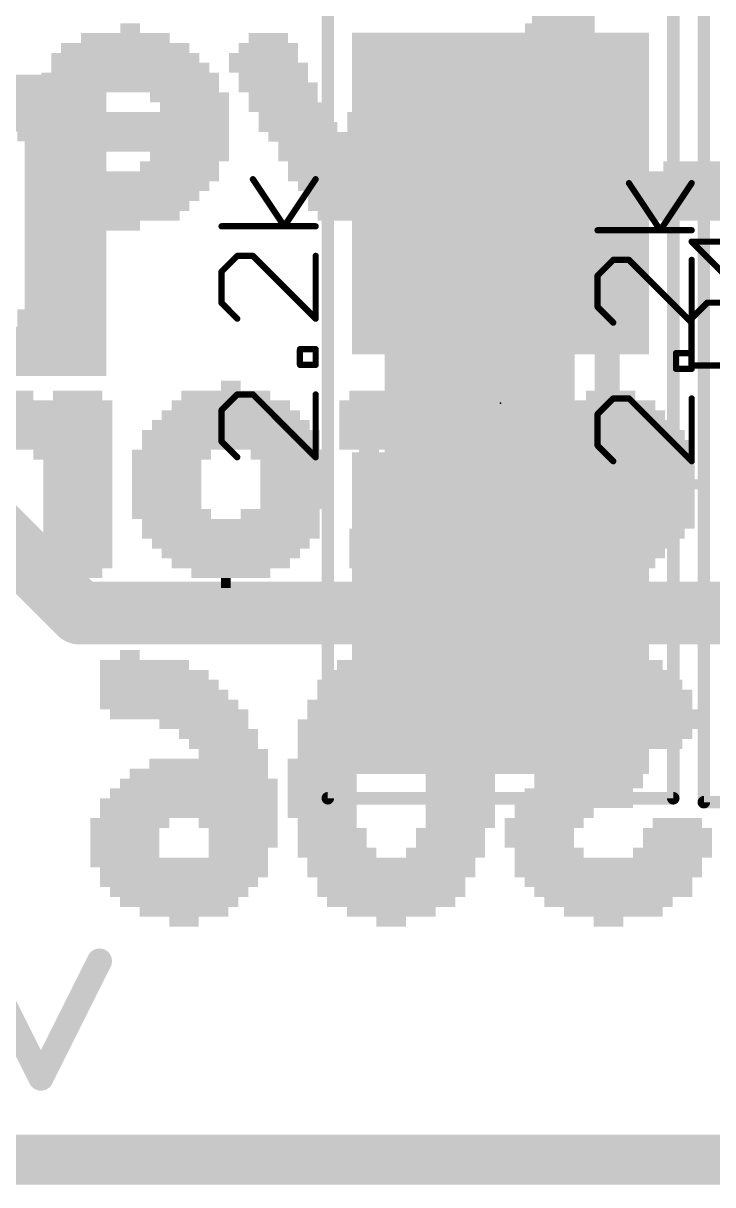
# Model space of a CAD drawing. Extents: x -25 to 82, y -13 to 16.
# Drawn here: x 5.685 to 8.48, y -0.102 to 4.603 of the extents above; entities that cross this region are included whole.
import ezdxf

# ---------------------------------------------------------------- set-up
doc = ezdxf.new("R2010")
doc.units = 0
for name, color, linetype in [('1', 12, 'CONTINUOUS'), ('16', 53, 'CONTINUOUS'), ('20', 53, 'CONTINUOUS'), ('21', 41, 'CONTINUOUS'), ('22', 40, 'CONTINUOUS'), ('23', 53, 'CONTINUOUS'), ('25', 253, 'CONTINUOUS'), ('27', 253, 'CONTINUOUS'), ('29', 253, 'CONTINUOUS'), ('31', 253, 'CONTINUOUS'), ('35', 253, 'CONTINUOUS'), ('39', 12, 'CONTINUOUS'), ('51', 53, 'CONTINUOUS')]:
    doc.layers.add(name, color=color, linetype=linetype)

# ---------------------------------------------------------------- blocks, each defined once
blk = doc.blocks.new('RECT')
blk.add_solid([(-0.5, -0.5), (0.5, -0.5), (-0.5, 0.5), (0.5, 0.5)])

msp = doc.modelspace()

# ---------------------------------------------------------------- linework, layer by layer
at = {"layer": '1'}
for points, const_width in [([(7.874, 5.584), (7.874, 4.168)], 0.254), ([(7.874, 4.168), (7.62, 3.914)], 0.254), ([(4.318, 3.81), (5.914, 2.214)], 0.254), ([(5.914, 2.214), (7.62, 2.214)], 0.254), ([(7.62, 2.214), (9.128, 2.214)], 0.254), ([(19.05, 0), (0, 0)], 0.2032)]:
    msp.add_lwpolyline(points, dxfattribs=dict(at, const_width=const_width))
at = {"layer": '1', "const_width": 0.127}
for points in [[(7.9189, 4.1231, 1), (7.8291, 4.2129)], [(7.8105, 4.168, 1), (7.9375, 4.168)], [(7.5751, 3.9589, 1), (7.6649, 3.8691)], [(5.914, 2.2775, 1), (5.914, 2.1505)], [(5.8691, 2.1691, 1), (5.9589, 2.2589)], [(7.62, 2.2775, 1), (7.62, 2.1505)], [(7.62, 2.1505, 1), (7.62, 2.2775)]]:
    msp.add_lwpolyline(points, format="xyb", dxfattribs=at)
at = {"layer": '16'}
for points, const_width in [([(5.7571, 0.3302), (5.5199, 0.8047)], 0.1016), ([(5.9944, 0.8047), (5.7571, 0.3302)], 0.1016), ([(19.05, 0), (0, 0)], 0.2032)]:
    msp.add_lwpolyline(points, dxfattribs=dict(at, const_width=const_width))
at = {"layer": '16', "const_width": 0.0508}
for points in [[(6.0171, 0.7934, 1), (5.9717, 0.8161)], [(5.7344, 0.3416, 1), (5.7798, 0.3188)], [(5.7344, 0.3188, 1), (5.7798, 0.3416)]]:
    msp.add_lwpolyline(points, format="xyb", dxfattribs=at)
at = {"layer": '20', "const_width": 0.2032}
msp.add_lwpolyline([(0, 0), (19.03, 0)], dxfattribs=at)
at = {"layer": '23'}
msp.add_point((7.62, 3.064), dxfattribs=at)
at = {"layer": '25', "const_width": 0.0254}
for points in [[(8.5215, 3.5915), (8.3944, 3.7186)], [(8.3944, 3.7186), (8.7757, 3.7186)], [(8.3944, 3.4079), (8.4579, 3.4715)], [(8.4579, 3.4715), (8.585, 3.4715)], [(8.3944, 3.2173), (8.3944, 3.4079)], [(8.7757, 3.2173), (8.3944, 3.2173)]]:
    msp.add_lwpolyline(points, dxfattribs=at)
at = {"layer": '25', "const_width": 0.0127}
for points in [[(8.3989, 3.7231, 1), (8.3899, 3.7141)], [(8.3944, 3.7249, 1), (8.3944, 3.7122)], [(8.4579, 3.4779, 1), (8.4579, 3.4652)], [(8.4624, 3.467, 1), (8.4534, 3.476)], [(8.4007, 3.4079, 1), (8.388, 3.4079)], [(8.3899, 3.4124, 1), (8.3989, 3.4035)], [(8.388, 3.2173, 1), (8.4007, 3.2173)], [(8.3944, 3.2236, 1), (8.3944, 3.2109)]]:
    msp.add_lwpolyline(points, format="xyb", dxfattribs=at)
at = {"layer": '27', "const_width": 0.0254}
for points in [[(6.7436, 3.7809), (6.6165, 3.9715)], [(6.8707, 3.9715), (6.7436, 3.7809)], [(8.2676, 3.7649), (8.1405, 3.9555)], [(8.3947, 3.9555), (8.2676, 3.7649)], [(6.8707, 3.7809), (6.4894, 3.7809)], [(8.3947, 3.7649), (8.0134, 3.7649)], [(6.5529, 3.6609), (6.4894, 3.5973)], [(6.6165, 3.6609), (6.5529, 3.6609)], [(6.8707, 3.4066), (6.6165, 3.6609)], [(6.8707, 3.6609), (6.8707, 3.4066)], [(8.0769, 3.6449), (8.0134, 3.5813)], [(8.1405, 3.6449), (8.0769, 3.6449)], [(8.3947, 3.3906), (8.1405, 3.6449)], [(8.3947, 3.6449), (8.3947, 3.3906)], [(6.4894, 3.5973), (6.4894, 3.4702)], [(8.0134, 3.5813), (8.0134, 3.4542)], [(6.4894, 3.4702), (6.5529, 3.4066)], [(8.0134, 3.4542), (8.0769, 3.3906)], [(6.8071, 3.2195), (6.8071, 3.2831)], [(6.8071, 3.2831), (6.8707, 3.2831)], [(6.8707, 3.2831), (6.8707, 3.2195)], [(8.3311, 3.2035), (8.3311, 3.2671)], [(8.3311, 3.2671), (8.3947, 3.2671)], [(8.3947, 3.2671), (8.3947, 3.2035)], [(6.8707, 3.2195), (6.8071, 3.2195)], [(8.3947, 3.2035), (8.3311, 3.2035)], [(6.5529, 3.0996), (6.4894, 3.036)], [(6.6165, 3.0996), (6.5529, 3.0996)], [(6.8707, 2.8453), (6.6165, 3.0996)], [(6.8707, 3.0996), (6.8707, 2.8453)], [(8.0769, 3.0836), (8.0134, 3.02)], [(8.1405, 3.0836), (8.0769, 3.0836)], [(8.3947, 2.8293), (8.1405, 3.0836)], [(8.3947, 3.0836), (8.3947, 2.8293)], [(6.4894, 3.036), (6.4894, 2.9089)], [(8.0134, 3.02), (8.0134, 2.8929)], [(6.4894, 2.9089), (6.5529, 2.8453)], [(8.0134, 2.8929), (8.0769, 2.8293)]]:
    msp.add_lwpolyline(points, dxfattribs=at)
at = {"layer": '27', "const_width": 0.0127}
for points in [[(6.6218, 3.975, 1), (6.6112, 3.968)], [(6.876, 3.968, 1), (6.8654, 3.975)], [(8.1458, 3.959, 1), (8.1352, 3.952)], [(8.4, 3.952, 1), (8.3894, 3.959)], [(6.4894, 3.7872, 1), (6.4894, 3.7745)], [(6.7383, 3.7844, 1), (6.7489, 3.7773)], [(6.7383, 3.7773, 1), (6.7489, 3.7844)], [(6.8707, 3.7745, 1), (6.8707, 3.7872)], [(8.0134, 3.7712, 1), (8.0134, 3.7585)], [(8.2623, 3.7684, 1), (8.2729, 3.7613)], [(8.2623, 3.7613, 1), (8.2729, 3.7684)], [(8.3947, 3.7585, 1), (8.3947, 3.7712)], [(6.5529, 3.6672, 1), (6.5529, 3.6545)], [(6.5574, 3.6564, 1), (6.5484, 3.6654)], [(6.621, 3.6654, 1), (6.612, 3.6564)], [(6.6165, 3.6545, 1), (6.6165, 3.6672)], [(6.8771, 3.6609, 1), (6.8643, 3.6609)], [(8.0769, 3.6512, 1), (8.0769, 3.6385)], [(8.0814, 3.6404, 1), (8.0724, 3.6494)], [(8.145, 3.6494, 1), (8.136, 3.6404)], [(8.1405, 3.6385, 1), (8.1405, 3.6512)], [(8.401, 3.6449, 1), (8.3884, 3.6449)], [(6.4957, 3.5973, 1), (6.483, 3.5973)], [(6.4849, 3.6018, 1), (6.4939, 3.5928)], [(8.0197, 3.5813, 1), (8.007, 3.5813)], [(8.0089, 3.5858, 1), (8.0179, 3.5768)], [(6.4939, 3.4747, 1), (6.4849, 3.4657)], [(6.483, 3.4702, 1), (6.4957, 3.4702)], [(8.007, 3.4542, 1), (8.0197, 3.4542)], [(8.0179, 3.4587, 1), (8.0089, 3.4497)], [(6.5484, 3.4022, 1), (6.5574, 3.4111)], [(6.8643, 3.4066, 1), (6.8771, 3.4066)], [(6.8662, 3.4022, 1), (6.8752, 3.4111)], [(8.0724, 3.3862, 1), (8.0814, 3.3951)], [(8.3884, 3.3906, 1), (8.401, 3.3906)], [(8.3902, 3.3862, 1), (8.3992, 3.3951)], [(6.8135, 3.2831, 1), (6.8008, 3.2831)], [(6.8071, 3.2894, 1), (6.8071, 3.2768)], [(6.8771, 3.2831, 1), (6.8643, 3.2831)], [(6.8707, 3.2768, 1), (6.8707, 3.2894)], [(8.3375, 3.2671, 1), (8.3248, 3.2671)], [(8.3311, 3.2734, 1), (8.3311, 3.2608)], [(8.401, 3.2671, 1), (8.3884, 3.2671)], [(8.3947, 3.2608, 1), (8.3947, 3.2734)], [(6.8071, 3.2259, 1), (6.8071, 3.2132)], [(6.8008, 3.2195, 1), (6.8135, 3.2195)], [(6.8643, 3.2195, 1), (6.8771, 3.2195)], [(6.8707, 3.2132, 1), (6.8707, 3.2259)], [(8.3311, 3.2099, 1), (8.3311, 3.1972)], [(8.3248, 3.2035, 1), (8.3375, 3.2035)], [(8.3884, 3.2035, 1), (8.401, 3.2035)], [(8.3947, 3.1972, 1), (8.3947, 3.2099)], [(6.5529, 3.1059, 1), (6.5529, 3.0932)], [(6.5574, 3.0951, 1), (6.5484, 3.104)], [(6.621, 3.104, 1), (6.612, 3.0951)], [(6.6165, 3.0932, 1), (6.6165, 3.1059)], [(6.8771, 3.0996, 1), (6.8643, 3.0996)], [(8.0769, 3.0899, 1), (8.0769, 3.0772)], [(8.0814, 3.0791, 1), (8.0724, 3.088)], [(8.145, 3.088, 1), (8.136, 3.0791)], [(8.1405, 3.0772, 1), (8.1405, 3.0899)], [(8.401, 3.0836, 1), (8.3884, 3.0836)], [(6.4957, 3.036, 1), (6.483, 3.036)], [(6.4849, 3.0405, 1), (6.4939, 3.0315)], [(8.0197, 3.02, 1), (8.007, 3.02)], [(8.0089, 3.0245, 1), (8.0179, 3.0155)], [(6.4939, 2.9134, 1), (6.4849, 2.9044)], [(6.483, 2.9089, 1), (6.4957, 2.9089)], [(8.007, 2.8929, 1), (8.0197, 2.8929)], [(8.0179, 2.8974, 1), (8.0089, 2.8884)], [(6.5484, 2.8409, 1), (6.5574, 2.8498)], [(6.8643, 2.8453, 1), (6.8771, 2.8453)], [(6.8662, 2.8409, 1), (6.8752, 2.8498)], [(8.0724, 2.8249, 1), (8.0814, 2.8338)], [(8.3884, 2.8293, 1), (8.401, 2.8293)], [(8.3902, 2.8249, 1), (8.3992, 2.8338)]]:
    msp.add_lwpolyline(points, format="xyb", dxfattribs=at)
at = {"layer": '39', "const_width": 0.0508}
for points in [[(6.92, 1.464), (6.92, 4.664)], [(8.32, 4.664), (8.32, 1.464)], [(8.444, 1.448), (8.444, 4.648)], [(8.32, 1.464), (6.92, 1.464)], [(9.844, 1.448), (8.444, 1.448)]]:
    msp.add_lwpolyline(points, dxfattribs=at)
at = {"layer": '39', "const_width": 0.0254}
for points in [[(6.92, 1.4767, 1), (6.92, 1.4513)], [(6.9073, 1.464, 1), (6.9327, 1.464)], [(8.3073, 1.464, 1), (8.3327, 1.464)], [(8.32, 1.4513, 1), (8.32, 1.4767)], [(8.444, 1.4607, 1), (8.444, 1.4353)], [(8.4313, 1.448, 1), (8.4567, 1.448)]]:
    msp.add_lwpolyline(points, format="xyb", dxfattribs=at)
at = {"layer": '51', "const_width": 0.1016}
for points in [[(7.201, 3.42), (7.201, 2.708)], [(8.052, 3.42), (8.052, 2.708)]]:
    msp.add_lwpolyline(points, dxfattribs=at)
at = {"layer": '51', "const_width": 0.0508}
for points in [[(7.2264, 3.42, 1), (7.1756, 3.42)], [(8.0774, 3.42, 1), (8.0266, 3.42)], [(7.1756, 2.708, 1), (7.2264, 2.708)], [(8.0266, 2.708, 1), (8.0774, 2.708)]]:
    msp.add_lwpolyline(points, format="xyb", dxfattribs=at)

# ---------------------------------------------------------------- block references
at = {"layer": '1', "xscale": 1.1, "rotation": 270}
for p in [(7.62, 3.914), (7.62, 2.214)]:
    msp.add_blockref('RECT', p, dxfattribs=at)
at = {"layer": '21'}
for p, xscale, yscale in [((4.0568, 4.3796), 3.93, 0.03), ((4.0568, 4.3496), 3.93, 0.03), ((4.0568, 4.3246), 3.93, 0.02), ((4.0568, 4.2946), 3.93, 0.04), ((4.0568, 4.2596), 3.93, 0.03), ((4.0568, 4.2296), 3.93, 0.03), ((4.0568, 4.2046), 3.93, 0.02), ((4.5668, 4.1796), 2.91, 0.03), ((5.8418, 4.1446), 0.36, 0.04), ((5.8568, 4.1096), 0.33, 0.03), ((5.8568, 4.0896), 0.33, 0.03), ((5.8568, 4.0596), 0.33, 0.03), ((5.8568, 4.0246), 0.33, 0.04), ((5.8568, 3.9896), 0.33, 0.03), ((5.8568, 3.9696), 0.33, 0.03), ((5.8568, 3.9396), 0.33, 0.03), ((5.8568, 3.9046), 0.33, 0.04), ((5.8568, 3.8696), 0.33, 0.03), ((5.8568, 3.8396), 0.33, 0.03), ((5.8568, 3.8196), 0.33, 0.03), ((5.8568, 3.7846), 0.33, 0.04), ((5.8568, 3.7496), 0.33, 0.03), ((5.8568, 3.7296), 0.33, 0.03), ((5.8568, 3.6996), 0.33, 0.03), ((5.8568, 3.6646), 0.33, 0.04), ((5.8568, 3.6296), 0.33, 0.03), ((5.8568, 3.5996), 0.33, 0.03), ((5.8568, 3.5796), 0.33, 0.03), ((5.8568, 3.5446), 0.33, 0.04), ((5.8568, 3.5096), 0.33, 0.03), ((5.8568, 3.4896), 0.33, 0.03), ((5.8418, 3.4246), 0.36, 0.04), ((5.8568, 3.4596), 0.33, 0.03), ((5.8418, 3.3896), 0.36, 0.03), ((4.0568, 3.3596), 3.93, 0.03), ((4.0568, 3.3296), 3.93, 0.03), ((4.0568, 3.2996), 3.93, 0.03), ((4.0568, 3.2796), 3.93, 0.03), ((4.0568, 3.2496), 3.93, 0.03), ((4.0568, 3.2196), 3.93, 0.03), ((4.0568, 3.1896), 3.93, 0.03)]:
    msp.add_blockref('RECT', p, dxfattribs=dict(at, xscale=xscale, yscale=yscale))
at = {"layer": '22', "yscale": 0.04, "rotation": 180}
for p, xscale in [((6.1192, 4.5834), 0.08), ((7.7592, 4.5834), 0.08), ((6.0992, 4.5034), 0.52), ((6.0992, 4.5434), 0.36), ((6.6792, 4.5034), 0.24), ((6.6792, 4.5434), 0.16), ((7.2592, 4.5434), 0.2), ((7.2792, 4.5034), 0.24), ((7.7792, 4.5034), 0.52), ((7.7592, 4.5434), 0.4), ((6.0992, 4.4634), 0.6), ((6.6592, 4.4634), 0.28), ((7.2592, 4.4634), 0.28), ((7.7792, 4.4634), 0.6), ((6.1192, 4.4234), 0.64), ((6.6792, 4.4234), 0.32), ((7.2592, 4.4234), 0.28), ((7.7792, 4.4234), 0.68), ((6.1192, 4.3834), 0.72), ((6.6992, 4.3834), 0.28), ((7.2392, 4.3834), 0.32), ((7.7792, 4.3834), 0.68), ((6.1192, 4.3434), 0.72), ((6.7192, 4.3434), 0.32), ((7.2192, 4.3434), 0.28), ((7.7792, 4.3434), 0.76), ((5.8792, 4.3034), 0.24), ((5.8792, 4.2634), 0.24), ((6.3592, 4.3034), 0.32), ((6.3792, 4.2634), 0.28), ((6.7392, 4.3034), 0.28), ((6.7592, 4.2634), 0.32), ((7.1992, 4.3034), 0.32), ((7.1792, 4.2634), 0.28), ((7.5392, 4.3034), 0.28), ((7.5392, 4.2634), 0.28), ((7.9992, 4.3034), 0.32), ((8.0192, 4.2634), 0.28), ((6.1392, 4.2234), 0.76), ((6.7792, 4.2234), 0.28), ((7.1392, 4.2234), 0.28), ((7.7792, 4.2234), 0.76), ((6.1392, 4.1834), 0.76), ((6.7992, 4.1834), 0.32), ((7.1392, 4.1834), 0.28), ((7.8192, 4.1834), 0.76), ((6.1592, 4.1434), 0.72), ((6.9592, 4.1434), 0.56), ((7.7992, 4.1434), 0.72), ((6.1792, 4.1034), 0.68), ((6.9792, 4.1034), 0.52), ((7.8392, 4.1034), 0.64), ((6.3592, 4.0634), 0.32), ((6.9592, 4.0634), 0.48), ((8.0192, 4.0634), 0.28), ((6.1392, 3.9834), 0.68), ((5.8992, 4.0234), 0.12), ((6.3192, 4.0234), 0.32), ((6.9792, 4.0234), 0.44), ((6.9592, 3.9834), 0.4), ((7.5592, 4.0234), 0.16), ((7.7992, 3.9834), 0.64), ((7.9792, 4.0234), 0.36), ((8.5792, 3.9834), 0.76), ((8.6192, 4.0234), 0.68), ((6.1192, 3.9434), 0.64), ((6.9592, 3.9434), 0.32), ((7.7792, 3.9434), 0.68), ((8.5792, 3.9434), 0.76), ((6.0992, 3.9034), 0.6), ((6.9792, 3.9034), 0.28), ((7.7592, 3.9034), 0.64), ((8.5792, 3.9034), 0.76), ((6.0792, 3.8634), 0.56), ((6.9592, 3.8634), 0.24), ((7.7592, 3.8634), 0.56), ((8.5792, 3.8634), 0.76), ((6.0792, 3.8234), 0.48), ((6.9592, 3.8234), 0.16), ((7.7392, 3.8234), 0.44), ((8.5592, 3.8234), 0.72), ((6.0792, 3.7834), 0.16), ((7.7392, 3.7834), 0.2), ((7.3268, 3.3756), 0.08), ((7.3268, 3.3356), 0.24), ((7.3068, 3.2956), 0.28), ((7.3068, 3.2556), 0.28), ((7.3068, 3.2156), 0.28), ((6.5268, 3.1356), 0.08), ((7.3068, 3.1756), 0.28), ((7.3068, 3.1356), 0.28), ((5.6068, 3.0956), 0.24), ((5.9068, 3.0956), 0.2), ((6.5068, 3.0956), 0.36), ((7.2668, 3.0956), 0.52), ((7.7868, 3.0956), 0.2), ((8.0668, 3.0956), 0.2), ((5.7468, 3.0556), 0.6), ((6.5268, 3.0556), 0.48), ((7.2668, 3.0556), 0.6), ((7.9468, 3.0556), 0.6), ((5.7468, 3.0156), 0.6), ((6.5268, 3.0156), 0.56), ((7.2668, 3.0156), 0.6), ((7.9668, 3.0156), 0.64), ((5.7468, 2.9756), 0.6), ((6.5268, 2.9756), 0.64), ((7.2668, 2.9756), 0.6), ((7.9868, 2.9756), 0.68), ((5.7468, 2.9356), 0.6), ((6.5268, 2.9356), 0.72), ((7.2668, 2.9356), 0.6), ((8.0068, 2.9356), 0.72), ((5.7668, 2.8956), 0.56), ((5.8868, 2.8556), 0.32), ((6.2868, 2.8556), 0.32), ((6.5268, 2.8956), 0.72), ((6.7668, 2.8556), 0.32), ((7.2668, 2.8956), 0.6), ((7.0868, 2.8556), 0.08), ((7.3268, 2.8556), 0.32), ((8.0268, 2.8956), 0.76), ((8.0268, 2.8556), 0.76), ((5.9068, 2.8156), 0.28), ((6.2668, 2.8156), 0.28), ((6.7868, 2.8156), 0.28), ((7.3068, 2.8156), 0.28), ((7.8068, 2.8156), 0.32), ((8.2668, 2.8156), 0.28), ((5.9068, 2.7756), 0.28), ((6.2668, 2.7756), 0.28), ((6.7868, 2.7756), 0.28), ((7.3068, 2.7756), 0.28), ((7.7868, 2.7756), 0.28), ((8.2868, 2.7756), 0.24), ((5.9068, 2.7356), 0.28), ((6.2668, 2.7356), 0.28), ((6.7868, 2.7356), 0.28), ((7.3068, 2.7356), 0.28), ((7.7868, 2.7356), 0.28), ((8.3068, 2.7356), 0.28), ((5.9068, 2.6956), 0.28), ((6.2668, 2.6956), 0.28), ((6.7868, 2.6956), 0.28), ((7.3068, 2.6956), 0.28), ((7.7868, 2.6956), 0.28), ((8.2868, 2.6956), 0.24), ((5.9068, 2.6556), 0.28), ((5.9068, 2.6156), 0.28), ((6.2668, 2.6556), 0.28), ((6.2868, 2.6156), 0.32), ((6.7268, 2.6156), 0.32), ((6.7868, 2.6556), 0.28), ((7.3068, 2.6556), 0.28), ((7.3068, 2.6156), 0.28), ((7.8068, 2.6556), 0.32), ((8.0268, 2.6156), 0.76), ((8.2668, 2.6556), 0.28), ((5.9068, 2.5756), 0.28), ((6.5268, 2.5756), 0.72), ((7.2468, 2.5756), 0.4), ((8.0268, 2.5756), 0.76), ((5.9068, 2.5356), 0.28), ((6.5268, 2.5356), 0.72), ((7.2268, 2.5356), 0.44), ((8.0068, 2.5356), 0.72), ((5.9068, 2.4956), 0.28), ((6.5268, 2.4956), 0.64), ((7.2068, 2.4956), 0.4), ((7.9868, 2.4956), 0.68), ((5.9068, 2.4556), 0.28), ((6.5268, 2.4556), 0.56), ((7.2068, 2.4556), 0.4), ((7.9668, 2.4556), 0.64), ((5.9068, 2.4156), 0.28), ((6.5268, 2.4156), 0.48), ((7.1868, 2.4156), 0.36), ((7.9468, 2.4156), 0.6), ((5.9068, 2.3756), 0.2), ((6.5268, 2.3756), 0.32), ((6.5068, 2.3356), 0.04), ((7.1668, 2.3756), 0.24), ((7.7868, 2.3756), 0.2), ((8.0668, 2.3756), 0.2), ((6.1772, 2.004), 0.36), ((6.1172, 2.044), 0.08), ((7.1772, 2.004), 0.44), ((7.1772, 2.044), 0.2), ((8.0572, 2.004), 0.44), ((8.0572, 2.044), 0.28), ((6.2172, 1.964), 0.44), ((7.1772, 1.964), 0.52), ((8.0572, 1.964), 0.52), ((6.2372, 1.924), 0.48), ((7.1772, 1.924), 0.6), ((8.0572, 1.924), 0.6), ((6.2572, 1.884), 0.52), ((7.1972, 1.884), 0.64), ((8.0572, 1.884), 0.68), ((6.2772, 1.844), 0.56), ((7.1772, 1.844), 0.68), ((8.0572, 1.844), 0.68), ((6.3172, 1.804), 0.56), ((7.1972, 1.804), 0.72), ((8.0572, 1.804), 0.76), ((6.4172, 1.764), 0.36), ((6.4772, 1.724), 0.32), ((6.9572, 1.764), 0.32), ((6.9372, 1.724), 0.28), ((7.3972, 1.764), 0.32), ((7.4172, 1.724), 0.28), ((7.8172, 1.764), 0.28), ((7.8172, 1.724), 0.28), ((8.2972, 1.764), 0.28), ((8.2772, 1.724), 0.24), ((6.4972, 1.684), 0.28), ((6.9372, 1.684), 0.28), ((7.4372, 1.684), 0.24), ((7.8172, 1.684), 0.28), ((8.2772, 1.684), 0.16), ((6.5372, 1.644), 0.28), ((6.9172, 1.644), 0.24), ((7.4572, 1.644), 0.28), ((7.9172, 1.644), 0.48), ((6.4372, 1.604), 0.48), ((6.8972, 1.604), 0.28), ((7.4572, 1.604), 0.28), ((7.9372, 1.604), 0.44), ((6.3972, 1.564), 0.56), ((6.8972, 1.564), 0.28), ((7.4572, 1.564), 0.28), ((7.9772, 1.564), 0.44), ((6.3972, 1.524), 0.64), ((6.8972, 1.524), 0.28), ((7.4572, 1.524), 0.28), ((7.9772, 1.524), 0.44), ((6.3572, 1.444), 0.72), ((6.3772, 1.484), 0.68), ((6.8972, 1.484), 0.28), ((6.8972, 1.444), 0.28), ((7.4572, 1.484), 0.28), ((7.4572, 1.444), 0.28), ((7.9172, 1.444), 0.48), ((7.9372, 1.484), 0.44), ((6.3572, 1.404), 0.72), ((6.8972, 1.404), 0.28), ((7.4572, 1.404), 0.28), ((7.8372, 1.404), 0.32), ((6.1172, 1.364), 0.32), ((6.5572, 1.364), 0.32), ((6.9172, 1.364), 0.24), ((7.4572, 1.364), 0.28), ((7.7972, 1.364), 0.32), ((8.3372, 1.364), 0.2), ((6.0972, 1.324), 0.28), ((6.5772, 1.324), 0.28), ((6.9372, 1.324), 0.28), ((7.4172, 1.324), 0.28), ((7.7772, 1.324), 0.28), ((8.3372, 1.324), 0.28), ((6.0972, 1.284), 0.28), ((6.5772, 1.284), 0.28), ((6.9372, 1.284), 0.28), ((7.4172, 1.284), 0.28), ((7.7772, 1.284), 0.28), ((8.3372, 1.284), 0.28), ((6.0972, 1.244), 0.28), ((6.3172, 1.204), 0.72), ((6.5572, 1.244), 0.24), ((6.9572, 1.244), 0.32), ((7.1772, 1.204), 0.68), ((7.3972, 1.244), 0.32), ((7.8172, 1.244), 0.28), ((8.0572, 1.204), 0.76), ((8.3172, 1.244), 0.32), ((6.3372, 1.164), 0.68), ((7.1772, 1.164), 0.68), ((8.0572, 1.164), 0.76), ((6.3172, 1.124), 0.64), ((7.1772, 1.124), 0.6), ((8.0572, 1.124), 0.68), ((6.3172, 1.084), 0.56), ((7.1772, 1.084), 0.6), ((8.0772, 1.084), 0.64), ((6.3172, 1.044), 0.48), ((7.1772, 1.044), 0.52), ((8.0572, 1.044), 0.52), ((6.3372, 1.004), 0.36), ((7.1772, 1.004), 0.36), ((8.0772, 1.004), 0.4), ((6.3372, 0.964), 0.12), ((7.1772, 0.964), 0.12), ((8.0572, 0.964), 0.12)]:
    msp.add_blockref('RECT', p, dxfattribs=dict(at, xscale=xscale))
at = {"layer": '29', "xscale": 1.3032, "yscale": 1.2032, "rotation": 270}
for p in [(7.62, 3.914), (7.62, 2.214)]:
    msp.add_blockref('RECT', p, dxfattribs=at)
at = {"layer": '31', "xscale": 1.1, "rotation": 270}
for p in [(7.62, 3.914), (7.62, 2.214)]:
    msp.add_blockref('RECT', p, dxfattribs=at)
at = {"layer": '35', "xscale": 0.3998, "yscale": 0.6, "rotation": 270}
msp.add_blockref('RECT', (7.62, 3.064), dxfattribs=at)
at = {"layer": '51', "xscale": 0.5001, "yscale": 0.95, "rotation": 270}
for p in [(7.6251, 3.6522), (7.6251, 2.4838)]:
    msp.add_blockref('RECT', p, dxfattribs=at)

doc.saveas('drawing.dxf')
